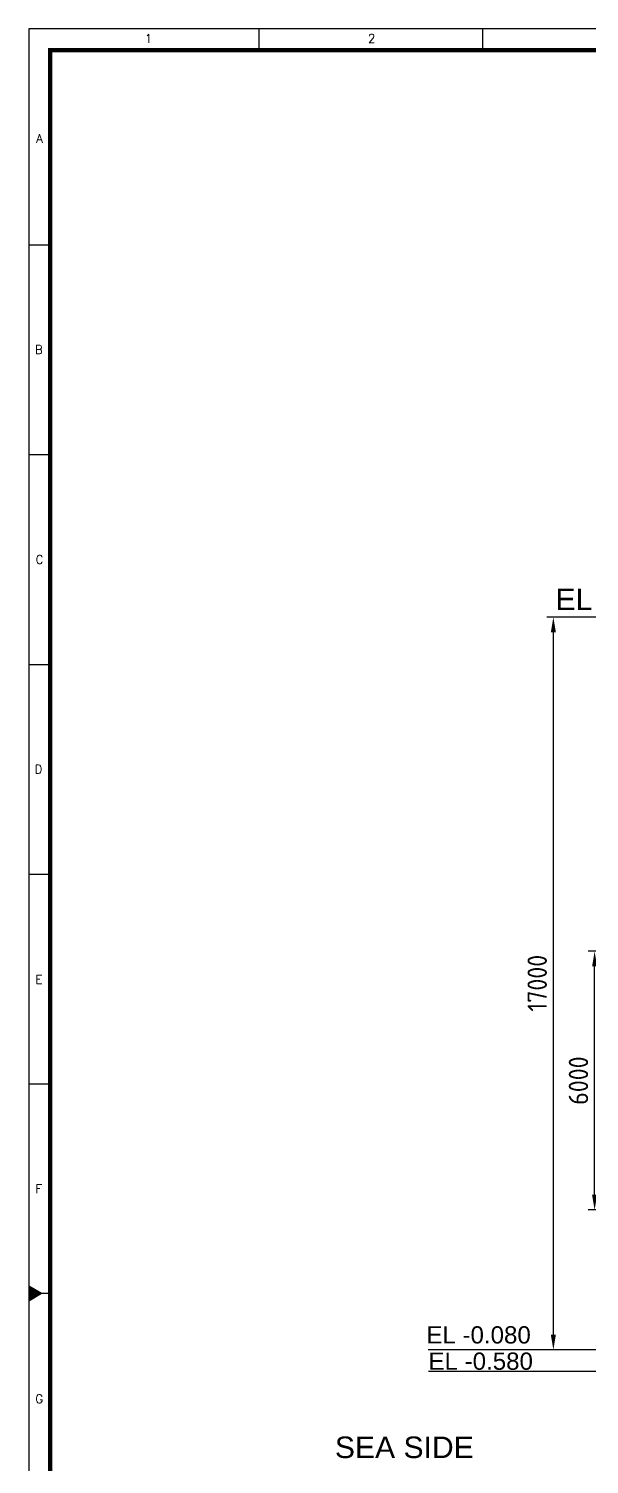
# Model space of a CAD drawing. Header units: millimetres. Extents: x -1055 to 11244, y -20673 to 2560.
# Drawn here: x 960 to 1090.1, y 2223.9 to 2557.1 of the extents above; entities that cross this region are included whole.
import ezdxf
from ezdxf.enums import TextEntityAlignment as Align

# ---------------------------------------------------------------- set-up
doc = ezdxf.new("R2010")
doc.units = ezdxf.units.MM
doc.layers.add('BORDER', color=6, linetype='Continuous')
doc.styles.add('ACISOTS', font='isocp.shx')
doc.styles.add('ROMANS', font='romans.shx', dxfattribs={"width": 0.8})
doc.styles.get("Standard").update_dxf_attribs({"font": 'arial.ttf'})
doc.dimstyles.new('ISO-25', dxfattribs={"dimtxt": 4, "dimasz": 3.5, "dimexe": 1.5, "dimexo": 1.5, "dimgap": 1.5, "dimtad": 1, "dimtxsty": 'Standard', "dimcen": 0, "dimadec": 0, "dimazin": 0, "dimtfac": 1, "dimtmove": 0, "dimatfit": 3, "dimfxl": 1, "dimarcsym": 0})

# ---------------------------------------------------------------- blocks, each defined once
blk = doc.blocks.new('A1B')
at = {"layer": 'BORDER', "color": 1}
for p, q in [((56.44, 585), (56.44, 590)), ((56.44, 585), (56.44, 590)), ((108.38, 585), (108.38, 590)), ((108.38, 585), (108.38, 590)), ((3, 539.83), (8, 539.83)), ((3, 491.17), (8, 491.17)), ((3, 442.5), (8, 442.5)), ((3, 393.84), (8, 393.84)), ((3, 345.17), (8, 345.17))]:
    blk.add_line(p, q, dxfattribs=at)
at = {"layer": 'BORDER'}
for p, q in [((6, 296.5), (3, 298.23)), ((8, 296.5), (3, 296.5)), ((6, 296.5), (3, 294.77))]:
    blk.add_line(p, q, dxfattribs=at)
blk.add_lwpolyline([(837, 3), (837, 590), (3, 590), (3, 3)], close=True, dxfattribs=at)
at = {"layer": 'BORDER', "const_width": 1}
blk.add_lwpolyline([(8, 8), (832, 8), (832, 585), (8, 585)], close=True, dxfattribs=at)
at = {"layer": 'BORDER'}
blk.add_solid([(3, 298.23), (3, 294.77), (6, 296.5)], dxfattribs=at)
at = {"layer": 'BORDER', "color": 1, "style": 'ROMANS'}
for s, p in [('1', (30.81, 586.75)), ('2', (82.56, 586.75)), ('A', (5.48, 563.52)), ('B', (5.35, 514.55)), ('C', (5.49, 465.84)), ('D', (5.25, 417.17)), ('E', (5.39, 368.4)), ('F', (5.34, 319.81)), ('G', (5.44, 271.07))]:
    blk.add_text(s, height=2, dxfattribs=at).set_placement(p, align=Align.CENTER)
blk = doc.blocks.new('*D28805')
at = {"color": 0, "lineweight": -2}
for p, q in [((1272.98, 2420.49), (1080.25, 2420.49)), ((1081.75, 2253.99), (1081.75, 2416.99)), ((1112.98, 2250.49), (1080.25, 2250.49))]:
    blk.add_line(p, q, dxfattribs=at)
at = {"color": 0}
for points in [[(1082.33, 2416.99), (1081.16, 2416.99), (1081.75, 2420.49)], [(1081.16, 2253.99), (1082.33, 2253.99), (1081.75, 2250.49)]]:
    blk.add_solid(points, dxfattribs=at)
at = {"layer": 'Defpoints', "color": 0}
for p in [(1081.75, 2420.49), (1274.48, 2420.49), (1114.48, 2250.49)]:
    blk.add_point(p, dxfattribs=at)
at = {"color": 0, "insert": (1078, 2335.58), "char_height": 4.5, "attachment_point": 5, "rotation": 90, "style": 'ACISOTS'}
blk.add_mtext('17000', dxfattribs=at)
blk = doc.blocks.new('*D28806')
at = {"color": 0, "lineweight": -2}
for p, q in [((1123.92, 2342.97), (1089.82, 2342.97)), ((1091.32, 2286.47), (1091.32, 2339.47)), ((1123.92, 2282.97), (1089.82, 2282.97))]:
    blk.add_line(p, q, dxfattribs=at)
at = {"color": 0}
for points in [[(1091.9, 2339.47), (1090.73, 2339.47), (1091.32, 2342.97)], [(1090.73, 2286.47), (1091.9, 2286.47), (1091.32, 2282.97)]]:
    blk.add_solid(points, dxfattribs=at)
at = {"layer": 'Defpoints', "color": 0}
for p in [(1091.32, 2342.97), (1125.42, 2342.97), (1125.42, 2282.97)]:
    blk.add_point(p, dxfattribs=at)
at = {"color": 0, "insert": (1087.57, 2312.97), "char_height": 4.5, "attachment_point": 5, "rotation": 90, "style": 'ACISOTS'}
blk.add_mtext('6000', dxfattribs=at)

msp = doc.modelspace()

# ---------------------------------------------------------------- linework, layer by layer
for p, q in [((1089.32819, 2250.49247), (1052.725017, 2250.49247)), ((1114.484783, 2245.49247), (1052.775983, 2245.49247))]:
    msp.add_line(p, q)

# ---------------------------------------------------------------- block references
msp.add_blockref('A1B', (957.026425, 1967.056595))

# ---------------------------------------------------------------- texts
at = {"color": 130}
for s, height, p in [('EL +16.920', 5, (1082.252614, 2424.65423)), ('EL -0.080', 4, (1052.285496, 2253.971528)), ('SEA SIDE', 5, (1031.060599, 2227.882118))]:
    msp.add_text(s, height=height, dxfattribs=at).set_placement(p, align=Align.MIDDLE_LEFT)
at = {"color": 130, "insert": (1052.776986, 2245.81381), "char_height": 4, "attachment_point": 7}
msp.add_mtext('EL -0.580', dxfattribs=at)

# ---------------------------------------------------------------- dimensions: what is measured, and where the dimension line sits
at = {"color": 3}
dim = msp.add_linear_dim(base=(1081.74504, 2420.492496), p1=(1114.484783, 2250.49247), p2=(1274.484783, 2420.492496), angle=90, dimstyle='ISO-25', override={"dimtxt": 4.5, "dimdec": 0, "dimlfac": 100, "dimtxsty": 'ACISOTS'}, dxfattribs=at)
dim.commit()
dim.dimension.update_dxf_attribs({"geometry": '*D28805', "text_midpoint": (1081.74504, 2335.575751), "dimtype": 160})
dim = msp.add_linear_dim(base=(1091.316969, 2342.967564), p1=(1125.417913, 2282.967564), p2=(1125.417913, 2342.967564), angle=90, dimstyle='ISO-25', override={"dimtxt": 4.5, "dimdec": 0, "dimlfac": 100, "dimtxsty": 'ACISOTS'}, dxfattribs=at)
dim.commit()
dim.dimension.update_dxf_attribs({"geometry": '*D28806', "text_midpoint": (1087.566969, 2312.967564)})

doc.saveas('drawing.dxf')
